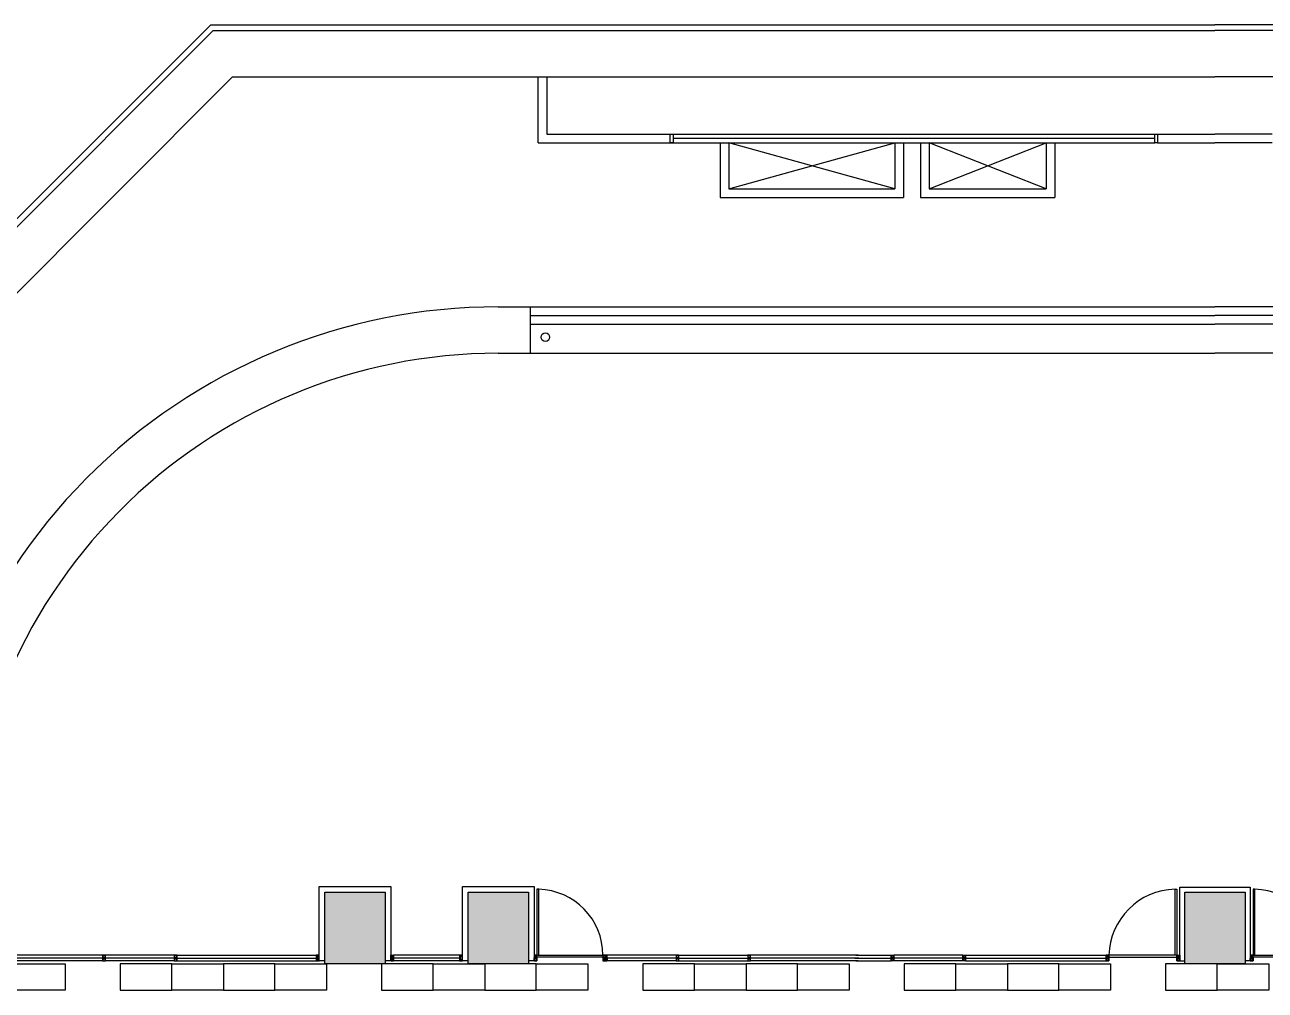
# Model space of a CAD drawing. Header units: millimetres. Extents: x 489570 to 664474, y -400689 to -233120.
# Drawn here: x 517252 to 538886, y -342469 to -325629 of the extents above; entities that cross this region are included whole.
import ezdxf
from ezdxf.lldxf.tags import DXFTag

# ---------------------------------------------------------------- set-up
doc = ezdxf.new("R2010")
doc.units = ezdxf.units.MM
doc.header["$LTSCALE"] = 10
doc.header["$MEASUREMENT"] = 0
for name, color, linetype in [('03AFP', 2, 'Continuous'), ('XREF BB LVL 3$0$X-WTC3-Level 3 segmented$0$COL', 7, 'Continuous'), ('XREF BB LVL 3$0$X-WTC3-Level 3 segmented$0$DMS', 7, 'Continuous'), ('XREF BB LVL 3$0$X-WTC3-Level 3 segmented$0$DOOR', 2, 'Continuous'), ('XREF BB LVL 3$0$X-WTC3-Level 3 segmented$0$FIN', 7, 'Continuous'), ('XREF BB LVL 3$0$X-WTC3-Level 3 segmented$0$HAT', 251, 'Continuous'), ('XREF BB LVL 3$0$X-WTC3-Level 3 segmented$0$HID', 1, 'XREF BB LVL 3$0$X-WTC3-Level 3 segmented$0$HIDDEN'), ('XREF BB LVL 3$0$X-WTC3-Level 3 segmented$0$WAL', 7, 'Continuous')]:
    doc.layers.add(name, color=color, linetype=linetype)
tags = doc.linetypes.add('XREF BB LVL 3$0$X-WTC3-Level 3 segmented$0$HIDDEN', pattern=[0.375, 0.25, -0.125]).pattern_tags.tags
tags[6:7] = [DXFTag(74, 4), DXFTag(75, 0), DXFTag(340, '0'), DXFTag(46, 1.0), DXFTag(50, 0.0), DXFTag(44, 0.0), DXFTag(45, 0.0)]
tags[4:5] = [DXFTag(74, 4), DXFTag(75, 0), DXFTag(340, '0'), DXFTag(46, 1.0), DXFTag(50, 0.0), DXFTag(44, 0.0), DXFTag(45, 0.0)]

# ---------------------------------------------------------------- blocks, each defined once
blk = doc.blocks.new('XREF BB LVL 3$0$X-WTC3-Level 3 segmented$0$C125105')
at = {"layer": 'XREF BB LVL 3$0$X-WTC3-Level 3 segmented$0$HAT'}
blk.add_hatch(color=256, dxfattribs=at).paths.add_polyline_path([(-524.75, -1250), (525.25, -1250), (525.25, 0), (-524.75, 0)])
at = {"layer": 'XREF BB LVL 3$0$X-WTC3-Level 3 segmented$0$COL'}
blk.add_lwpolyline([(-524.75, -1250), (525.25, -1250), (525.25, 0), (-524.75, 0)], close=True, dxfattribs=at)
blk = doc.blocks.new('XREF BB LVL 3$0$X-WTC3-Level 3 segmented$0$STRU')
at = {"layer": 'XREF BB LVL 3$0$X-WTC3-Level 3 segmented$0$COL', "xscale": -1, "rotation": 270}
for p in [(22400, 14999.75), (22400, 12499.75), (22400, -0.25)]:
    blk.add_blockref('XREF BB LVL 3$0$X-WTC3-Level 3 segmented$0$C125105', p, dxfattribs=at)
blk = doc.blocks.new('XREF BB LVL 3$0$X-WTC3-Level 3 segmented$0$Fra3')
for points in [[(0.43, 0.5), (0.43, 0.46), (0.36, 0.41), (0.36, 0.35), (0.64, 0.35), (0.64, 0.41), (0.57, 0.46), (0.57, 0.5), (1, 0.5), (1, 0), (0.19, 0), (0, 0), (0, 0.5), (0.43, 0.5)], [(0.81, 0.14), (0.86, 0.14), (0.86, 0.05), (0.95, 0.05), (0.95, 0.45), (0.69, 0.45), (0.69, 0.3), (0.31, 0.3), (0.31, 0.45), (0.05, 0.45), (0.05, 0.05), (0.14, 0.05), (0.14, 0.14), (0.19, 0.14)], [(0.81, 0), (0.81, 0.25), (0.19, 0.25), (0.19, 0)]]:
    blk.add_lwpolyline(points)
blk = doc.blocks.new('XREF BB LVL 3$0$X-WTC3-Level 3 segmented$0$fra2')
for points in [[(0.43, 0), (0, 0), (0, 0.5), (0.43, 0.5)], [(0.43, 0.5), (0.43, 0.46), (0.36, 0.41), (0.36, 0.35), (0.64, 0.35), (0.64, 0.41), (0.57, 0.46), (0.57, 0.5), (1, 0.5), (1, 0), (0.57, 0), (0.57, 0.04), (0.64, 0.09), (0.64, 0.15), (0.36, 0.15), (0.36, 0.09), (0.43, 0.04), (0.43, 0)]]:
    blk.add_lwpolyline(points)
blk.add_lwpolyline([(0.69, 0.3), (0.69, 0.45), (0.95, 0.45), (0.95, 0.05), (0.69, 0.05), (0.69, 0.2), (0.31, 0.2), (0.31, 0.05), (0.05, 0.05), (0.05, 0.45), (0.31, 0.45), (0.31, 0.3)], close=True)
blk = doc.blocks.new('XREF BB LVL 3$0$X-WTC3-Level 3 segmented$0$Fra6')
for points in [[(0.43, 0), (0, 0), (0, 0.5), (0.43, 0.5)], [(0.43, 0), (0.43, 0.04), (0.36, 0.09), (0.36, 0.15), (1, 0.15), (1, 0.5), (0.57, 0.5), (0.57, 0.46), (0.64, 0.41), (0.64, 0.35), (0.36, 0.35), (0.36, 0.41), (0.43, 0.46), (0.43, 0.5)]]:
    blk.add_lwpolyline(points)
for points in [[(0.31, 0.3), (0.31, 0.45), (0.05, 0.45), (0.05, 0.05), (0.31, 0.05), (0.31, 0.2), (0.95, 0.2), (0.95, 0.45), (0.69, 0.45), (0.69, 0.3)], [(0.55, 0.45), (0.55, 0.5), (0.45, 0.5), (0.45, 0.45), (0.38, 0.4), (0.38, 0.37), (0.47, 0.37), (0.47, 0.47), (0.53, 0.47), (0.53, 0.37), (0.62, 0.37), (0.62, 0.4)], [(0.39, 0.14), (0.48, 0.14), (0.48, 0.04), (0.56, 0.04), (0.56, 0.14), (0.6, 0.14), (0.6, 0), (0.45, 0), (0.45, 0.04), (0.39, 0.09)]]:
    blk.add_lwpolyline(points, close=True)
blk = doc.blocks.new('XREF BB LVL 3$0$X-WTC3-Level 3 segmented$0$Fra5')
for points in [[(0.43, 0), (0, 0), (0, 0.5), (0.43, 0.5)], [(0.43, 0), (0.43, 0.04), (0.36, 0.09), (0.36, 0.15), (0.64, 0.15), (0.64, 0.09), (0.57, 0.04), (0.57, 0), (1, 0), (1, 0.35), (0.36, 0.35), (0.36, 0.41), (0.43, 0.46), (0.43, 0.5)]]:
    blk.add_lwpolyline(points)
for points in [[(0.31, 0.05), (0.31, 0.2), (0.69, 0.2), (0.69, 0.05), (0.95, 0.05), (0.95, 0.3), (0.31, 0.3), (0.31, 0.45), (0.05, 0.45), (0.05, 0.05)], [(0.39, 0.41), (0.39, 0.36), (0.48, 0.36), (0.48, 0.46), (0.56, 0.46), (0.56, 0.36), (0.6, 0.36), (0.6, 0.5), (0.45, 0.5), (0.45, 0.46)]]:
    blk.add_lwpolyline(points, close=True)

msp = doc.modelspace()

# ---------------------------------------------------------------- linework, layer by layer
msp.add_line((523634.7, -341959.2), (523534.7, -341959.2))
at = {"layer": '03AFP'}
for points in [[(517956.9, -342469.2), (517057.4, -342469.2), (517057.4, -342009.2), (517956.9, -342009.2)], [(518916.8, -342469.2), (519816.3, -342469.2), (519816.3, -342009.2), (518916.8, -342009.2)], [(520715.8, -342469.2), (519816.3, -342469.2), (519816.3, -342009.2), (520715.8, -342009.2)], [(520715.8, -342469.2), (521615.4, -342469.2), (521615.4, -342009.2), (520715.8, -342009.2)], [(522514.9, -342469.2), (521615.4, -342469.2), (521615.4, -342009.2), (522514.9, -342009.2)], [(523474.8, -342469.2), (524374.3, -342469.2), (524374.3, -342009.2), (523474.8, -342009.2)], [(525273.8, -342469.2), (524374.3, -342469.2), (524374.3, -342009.2), (525273.8, -342009.2)], [(525273.8, -342469.2), (526173.4, -342469.2), (526173.4, -342009.2), (525273.8, -342009.2)], [(527072.9, -342469.2), (526173.4, -342469.2), (526173.4, -342009.2), (527072.9, -342009.2)], [(528032.8, -342469.2), (528932.3, -342469.2), (528932.3, -342009.2), (528032.8, -342009.2)], [(529831.8, -342469.2), (528932.3, -342469.2), (528932.3, -342009.2), (529831.8, -342009.2)], [(529831.8, -342469.2), (530731.4, -342469.2), (530731.4, -342009.2), (529831.8, -342009.2)], [(531630.9, -342469.2), (530731.4, -342469.2), (530731.4, -342009.2), (531630.9, -342009.2)], [(532590.8, -342469.2), (533490.3, -342469.2), (533490.3, -342009.2), (532590.8, -342009.2)], [(534389.8, -342469.2), (533490.3, -342469.2), (533490.3, -342009.2), (534389.8, -342009.2)], [(534389.8, -342469.2), (535289.4, -342469.2), (535289.4, -342009.2), (534389.8, -342009.2)], [(536188.9, -342469.2), (535289.4, -342469.2), (535289.4, -342009.2), (536188.9, -342009.2)], [(537148.8, -342469.2), (538048.3, -342469.2), (538048.3, -342009.2), (537148.8, -342009.2)], [(538947.8, -342469.2), (538048.3, -342469.2), (538048.3, -342009.2), (538947.8, -342009.2)]]:
    msp.add_lwpolyline(points, close=True, dxfattribs=at)
at = {"layer": 'XREF BB LVL 3$0$X-WTC3-Level 3 segmented$0$DOOR'}
for p, q in [((528509.7, -327539.2), (536959.7, -327539.2)), ((528509.7, -327689.2), (536959.7, -327689.2)), ((526184.7, -340709.2), (526184.7, -341859.2)), ((526214.7, -340709.2), (526184.7, -340709.2)), ((526214.7, -341859.2), (526214.7, -340709.2)), ((537314.7, -340709.2), (537344.7, -340709.2)), ((537314.7, -341859.2), (537314.7, -340709.2)), ((537344.7, -340709.2), (537344.7, -341859.2)), ((538674.7, -340709.2), (538674.7, -341859.2)), ((538704.7, -340709.2), (538674.7, -340709.2)), ((538704.7, -341859.2), (538704.7, -340709.2)), ((518609.2, -341859.2), (516159.2, -341859.2)), ((518609.2, -341959.2), (516159.2, -341959.2)), ((519859.7, -341859.2), (518659.2, -341859.2)), ((519859.7, -341959.2), (518659.2, -341959.2)), ((519909.7, -341859.2), (522334.5, -341859.2)), ((519909.7, -341959.2), (522334.5, -341959.2)), ((524834.7, -341859.2), (523684.7, -341859.2)), ((524834.7, -341959.2), (523684.7, -341959.2)), ((526184.7, -341859.2), (526134.7, -341859.2)), ((526134.7, -341859.2), (526134.7, -341959.2)), ((526134.7, -341959.2), (526184.7, -341959.2)), ((526184.7, -341859.2), (526214.7, -341859.2)), ((526184.7, -341959.2), (526184.7, -341859.2)), ((527334.7, -341859.2), (527334.7, -341959.2)), ((527384.7, -341859.2), (527334.7, -341859.2)), ((527334.7, -341959.2), (527384.7, -341959.2)), ((527384.7, -341959.2), (527384.7, -341859.2)), ((528609.7, -341859.2), (527409.7, -341859.2)), ((528609.7, -341959.2), (527409.7, -341959.2)), ((528659.7, -341859.2), (529859.7, -341859.2)), ((528659.7, -341959.2), (529859.7, -341959.2)), ((531784, -341859.2), (529909.7, -341859.2)), ((531784, -341959.2), (529909.7, -341959.2)), ((531745.4, -341859.2), (532359.7, -341859.2)), ((531745.4, -341959.2), (532359.7, -341959.2)), ((533609.7, -341859.2), (532409.7, -341859.2)), ((533609.7, -341959.2), (532409.7, -341959.2)), ((533659.7, -341859.2), (536109.7, -341859.2)), ((533659.7, -341959.2), (536109.7, -341959.2)), ((536109.7, -341859.2), (536159.7, -341859.2)), ((536159.7, -341959.2), (536109.7, -341959.2)), ((536159.7, -341859.2), (536159.7, -341959.2)), ((537344.7, -341859.2), (537314.7, -341859.2)), ((537344.7, -341859.2), (537394.7, -341859.2)), ((537344.7, -341959.2), (537344.7, -341859.2)), ((537394.7, -341959.2), (537344.7, -341959.2)), ((537394.7, -341859.2), (537394.7, -341959.2)), ((538674.7, -341859.2), (538624.7, -341859.2)), ((538624.7, -341859.2), (538624.7, -341959.2)), ((538624.7, -341959.2), (538674.7, -341959.2)), ((538674.7, -341859.2), (538704.7, -341859.2)), ((538674.7, -341959.2), (538674.7, -341859.2))]:
    msp.add_line(p, q, dxfattribs=at)
at = {"layer": 'XREF BB LVL 3$0$X-WTC3-Level 3 segmented$0$DOOR', "color": 4}
for p, q in [((518623.7, -341909.2), (516144.7, -341909.2)), ((519874.2, -341909.2), (518644.7, -341909.2)), ((519895.2, -341909.2), (522349, -341909.2)), ((524849.2, -341909.2), (523670.2, -341909.2)), ((528624.2, -341909.2), (527395.2, -341909.2)), ((528645.2, -341909.2), (529874.2, -341909.2)), ((531798.5, -341909.2), (529895.2, -341909.2)), ((531730.9, -341909.2), (532374.2, -341909.2)), ((533624.2, -341909.2), (532395.2, -341909.2)), ((533645.2, -341909.2), (536124.2, -341909.2))]:
    msp.add_line(p, q, dxfattribs=at)
at = {"layer": 'XREF BB LVL 3$0$X-WTC3-Level 3 segmented$0$DOOR'}
for points in [[(528509.7, -327689.2), (528509.7, -327539.2), (528559.7, -327539.2), (528559.7, -327689.2)], [(536959.7, -327689.2), (536959.7, -327539.2), (537009.7, -327539.2), (537009.7, -327689.2)], [(527374.2, -341859.2), (527374.2, -341891.1), (526170.5, -341891.1), (526170.5, -341859.2)], [(536111.9, -341859.2), (536111.9, -341891.1), (537357.5, -341891.1), (537357.5, -341859.2)], [(539907.5, -341859.2), (539907.5, -341891.1), (538661.9, -341891.1), (538661.9, -341859.2)]]:
    msp.add_lwpolyline(points, close=True, dxfattribs=at)
for centre, radius, start, end in [((526184, -341859.5), 1150.7, 0.01397, 88.47169), ((537340.5, -341890.2), 1181.2, 91.25164, 178.49978), ((538678.9, -341890.2), 1181.2, 1.50022, 88.74836)]:
    msp.add_arc(centre, radius, start, end, dxfattribs=at)
at = {"layer": 'XREF BB LVL 3$0$X-WTC3-Level 3 segmented$0$FIN'}
for p, q in [((537394.7, -341959.2), (537484.7, -341959.2)), ((538624.7, -341959.2), (538534.7, -341959.2)), ((538624.7, -341959.2), (538534.7, -341959.2))]:
    msp.add_line(p, q, dxfattribs=at)
msp.add_lwpolyline([(537394.7, -341959.2), (537394.7, -340669.2), (538624.7, -340669.2), (538624.7, -341959.2)], dxfattribs=at)
at = {"layer": 'XREF BB LVL 3$0$X-WTC3-Level 3 segmented$0$HAT'}
for p, q in [((510579.7, -335688.2), (520538.7, -325729.2)), ((520538.7, -325729.2), (538009.7, -325729.2)), ((555480.7, -325729.2), (538009.7, -325729.2))]:
    msp.add_line(p, q, dxfattribs=at)
at = {"layer": 'XREF BB LVL 3$0$X-WTC3-Level 3 segmented$0$HID'}
for p, q in [((536959.7, -327614.2), (528559.7, -327614.2)), ((529380.7, -327689.2), (529380.7, -328639.2)), ((529530.7, -327689.2), (529530.7, -328489.2)), ((529530.7, -328489.2), (532426.7, -327689.2)), ((532426.7, -328489.2), (529530.7, -327689.2)), ((532426.7, -327689.2), (532426.7, -328489.2)), ((532576.7, -327689.2), (532576.7, -328639.2)), ((532876.7, -327689.2), (532876.7, -328639.2)), ((533026.7, -327689.2), (533026.7, -328489.2)), ((533026.7, -328489.2), (535068.2, -327689.2)), ((535068.2, -328489.2), (533026.7, -327689.2)), ((535068.2, -327689.2), (535068.2, -328489.2)), ((535218.2, -327689.2), (535218.2, -328639.2)), ((529530.7, -328489.2), (532426.7, -328489.2)), ((533026.7, -328489.2), (535068.2, -328489.2)), ((529380.7, -328639.2), (532576.7, -328639.2)), ((532876.7, -328639.2), (535218.2, -328639.2))]:
    msp.add_line(p, q, dxfattribs=at)
at = {"layer": 'XREF BB LVL 3$0$X-WTC3-Level 3 segmented$0$WAL'}
for p, q in [((510479.7, -335646.8), (520497.3, -325629.2)), ((520497.3, -325629.2), (538009.7, -325629.2)), ((555522.1, -325629.2), (538009.7, -325629.2)), ((511389.7, -336023.8), (520874.2, -326539.2)), ((520874.2, -326539.2), (538009.7, -326539.2)), ((555145.2, -326539.2), (538009.7, -326539.2)), ((526354.7, -327539.2), (528509.7, -327539.2)), ((537009.7, -327539.2), (538009.7, -327539.2)), ((539009.7, -327539.2), (538009.7, -327539.2)), ((526204.7, -327689.2), (528509.7, -327689.2)), ((537009.7, -327689.2), (538009.7, -327689.2)), ((539009.7, -327689.2), (538009.7, -327689.2)), ((525509.7, -330549.2), (538009.7, -330549.2)), ((526064.7, -330549.2), (526064.7, -331359.2)), ((550509.7, -330549.2), (538009.7, -330549.2)), ((526064.7, -330699.2), (538009.7, -330699.2)), ((549950.7, -330699.2), (538009.7, -330699.2)), ((526064.7, -330849.2), (538009.7, -330849.2)), ((549950.7, -330849.2), (538009.7, -330849.2)), ((525509.7, -331359.2), (538009.7, -331359.2)), ((550509.7, -331359.2), (538009.7, -331359.2))]:
    msp.add_line(p, q, dxfattribs=at)
for points in [[(526204.7, -327689.2), (526204.7, -326539.2), (526354.7, -326539.2), (526354.7, -327539.2)], [(522484.7, -341959.2), (522384.7, -341959.2), (522384.7, -340659.2), (523634.7, -340659.2), (523634.7, -341959.2), (523534.7, -341959.2)], [(524984.7, -341959.2), (524884.7, -341959.2), (524884.7, -340659.2), (526134.7, -340659.2), (526134.7, -341959.2), (526034.7, -341959.2)]]:
    msp.add_lwpolyline(points, dxfattribs=at)
msp.add_circle((526331, -331078.2), 75, dxfattribs=at)
for radius, end in [(10120, 180.50955), (9310, 180.55389)]:
    msp.add_arc((525509.7, -340669.2), radius, 90, end, dxfattribs=at)

# ---------------------------------------------------------------- block references
at = {"layer": 'XREF BB LVL 3$0$X-WTC3-Level 3 segmented$0$COL', "xscale": -1}
for p in [(523010, -340759.2), (525510, -340759.2), (538010, -340759.2)]:
    msp.add_blockref('XREF BB LVL 3$0$X-WTC3-Level 3 segmented$0$C125105', p, dxfattribs=at)
at = {"layer": 'XREF BB LVL 3$0$X-WTC3-Level 3 segmented$0$DMS', "rotation": 90}
msp.add_blockref('XREF BB LVL 3$0$X-WTC3-Level 3 segmented$0$STRU', (538009.7, -363159.2), dxfattribs=at)
at = {"layer": 'XREF BB LVL 3$0$X-WTC3-Level 3 segmented$0$DOOR', "yscale": 100, "zscale": 100}
for name, p, xscale, rotation in [('XREF BB LVL 3$0$X-WTC3-Level 3 segmented$0$fra2', (518659.7, -341859.2), -100, 90), ('XREF BB LVL 3$0$X-WTC3-Level 3 segmented$0$fra2', (519909.7, -341859.2), -100, 90), ('XREF BB LVL 3$0$X-WTC3-Level 3 segmented$0$Fra3', (522385, -341859.2), -100, 90), ('XREF BB LVL 3$0$X-WTC3-Level 3 segmented$0$Fra3', (523634.7, -341859.2), 100, 270), ('XREF BB LVL 3$0$X-WTC3-Level 3 segmented$0$Fra3', (524884.7, -341859.2), -100, 90), ('XREF BB LVL 3$0$X-WTC3-Level 3 segmented$0$Fra6', (526185, -341959.2), 100, 90), ('XREF BB LVL 3$0$X-WTC3-Level 3 segmented$0$Fra5', (527409.7, -341959.2), 100, 90), ('XREF BB LVL 3$0$X-WTC3-Level 3 segmented$0$fra2', (528659.7, -341859.2), -100, 90), ('XREF BB LVL 3$0$X-WTC3-Level 3 segmented$0$fra2', (529909.7, -341859.2), -100, 90), ('XREF BB LVL 3$0$X-WTC3-Level 3 segmented$0$fra2', (532359.7, -341859.2), 100, 270), ('XREF BB LVL 3$0$X-WTC3-Level 3 segmented$0$fra2', (533609.7, -341859.2), 100, 270), ('XREF BB LVL 3$0$X-WTC3-Level 3 segmented$0$Fra5', (536109.7, -341959.2), -100, 270), ('XREF BB LVL 3$0$X-WTC3-Level 3 segmented$0$Fra6', (537344.5, -341959.2), -100, 270), ('XREF BB LVL 3$0$X-WTC3-Level 3 segmented$0$Fra6', (538675, -341959.2), 100, 90)]:
    msp.add_blockref(name, p, dxfattribs=dict(at, xscale=xscale, rotation=rotation))

doc.saveas('drawing.dxf')
